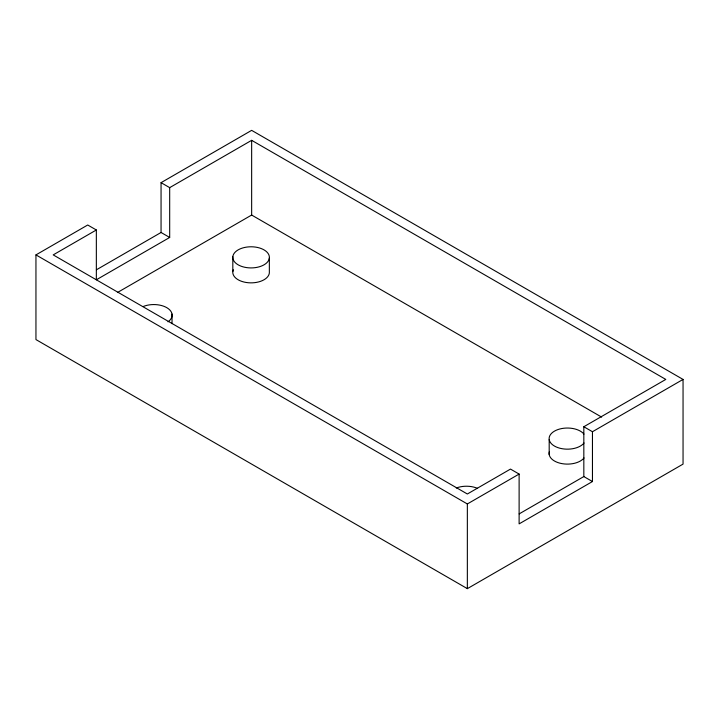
<?xml version="1.0" encoding="UTF-8"?>
<svg xmlns="http://www.w3.org/2000/svg" width="719" height="719" viewBox="0 0 719 719"><rect width="100%" height="100%" fill="white"/><g stroke="black" fill="none" stroke-linecap="round" stroke-linejoin="round"><path stroke-width="1.08" d="M96.4 269.805L161.056 232.48L161.056 182.662L251.65 130.355L683.05 379.425L683.05 464.106L467.35 588.645L35.95 339.575L35.95 254.894L87.718 225.002L96.346 229.981L96.346 279.799L169.684 237.459L169.684 187.641L251.65 140.322L665.794 379.425L583.828 426.744L583.828 476.562L519.172 513.887M96.346 229.981L53.206 254.894L467.35 493.998L510.49 469.085L519.118 474.073L519.118 523.881L592.456 481.541L592.456 431.733L683.05 379.425M117.413 292.543L251.65 215.044L601.632 417.101M35.95 254.894L467.35 503.956L519.118 474.073M161.056 182.662L169.684 187.641M583.828 426.744L592.456 431.733M161.056 232.48L169.684 237.459M583.828 476.562L592.456 481.541M549.19 439.579L549.19 454.525M467.35 503.956L467.35 588.645M269.346 258.04A18.299 10.569 0 0 1 240.919 266.138A18.299 10.569 0 0 1 242.986 247.875A18.299 10.569 0 0 1 269.346 258.04L269.346 272.986A18.299 10.569 0 0 1 248.307 282.738A18.299 10.569 0 0 1 233.307 269.778M251.65 140.322L251.65 215.044M232.821 256.656L232.821 271.602M172.03 314.059L172.03 323.667M584.044 457.958A18.299 10.569 0 0 1 562.006 463.638A18.299 10.569 0 0 1 549.37 451.766M143.117 306.555A18.299 10.569 0 0 1 167.141 307.876A18.299 10.569 0 0 1 168.003 321.806M456.277 488.012A18.299 10.569 0 0 1 477.587 488.399M584.044 443.012A18.299 10.569 0 0 1 556.138 446.921A18.299 10.569 0 0 1 555.985 430.348A18.299 10.569 0 0 1 583.963 434.087"/></g></svg>
